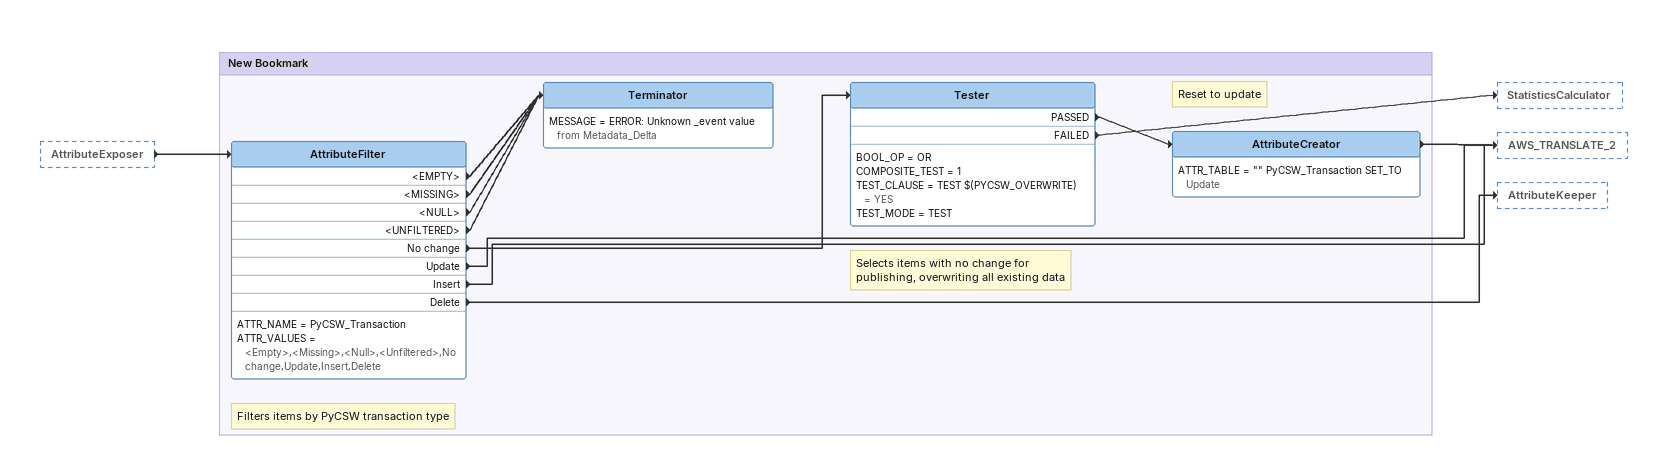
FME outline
AttributeExposer [outside]
    -> AttributeFilter

Bookmark: New Bookmark
Note: Filters items by PyCSW transaction type
AttributeFilter
    ATTR_NAME = PyCSW_Transaction
    ATTR_VALUES = <Empty>,<Missing>,<Null>,<Unfiltered>,No change,Update,Insert,Delete
    <EMPTY> -> Terminator
    <MISSING> -> Terminator
    <NULL> -> Terminator
    <UNFILTERED> -> Terminator
    No change -> Tester
    Update -> AWS_TRANSLATE_2
    Insert -> AWS_TRANSLATE_2
    Delete -> AttributeKeeper
Terminator
    MESSAGE = ERROR: Unknown _event value from Metadata_Delta
Note: Selects items with no change for publishing, overwriting all existing data
Tester
    BOOL_OP = OR
    COMPOSITE_TEST = 1
    TEST_CLAUSE = TEST $(PYCSW_OVERWRITE) = YES
    TEST_MODE = TEST
    PASSED -> AttributeCreator
    FAILED -> StatisticsCalculator
Note: Reset to update
AttributeCreator
    ATTR_TABLE = "" PyCSW_Transaction SET_TO Update
    -> AWS_TRANSLATE_2
